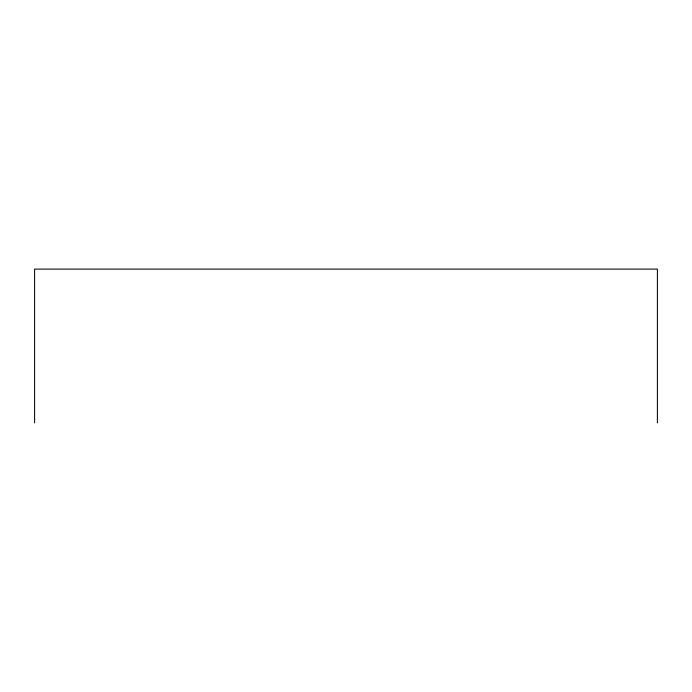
<?xml version="1.0" encoding="UTF-8"?>
<svg xmlns="http://www.w3.org/2000/svg" width="692" height="692" viewBox="0 0 692 692"><rect width="100%" height="100%" fill="white"/><g stroke="black" fill="none" stroke-linecap="round" stroke-linejoin="round"><path stroke-width="1.04" d="M657.4 422.89L657.4 269.11L34.6 269.11L34.6 422.89"/></g></svg>
